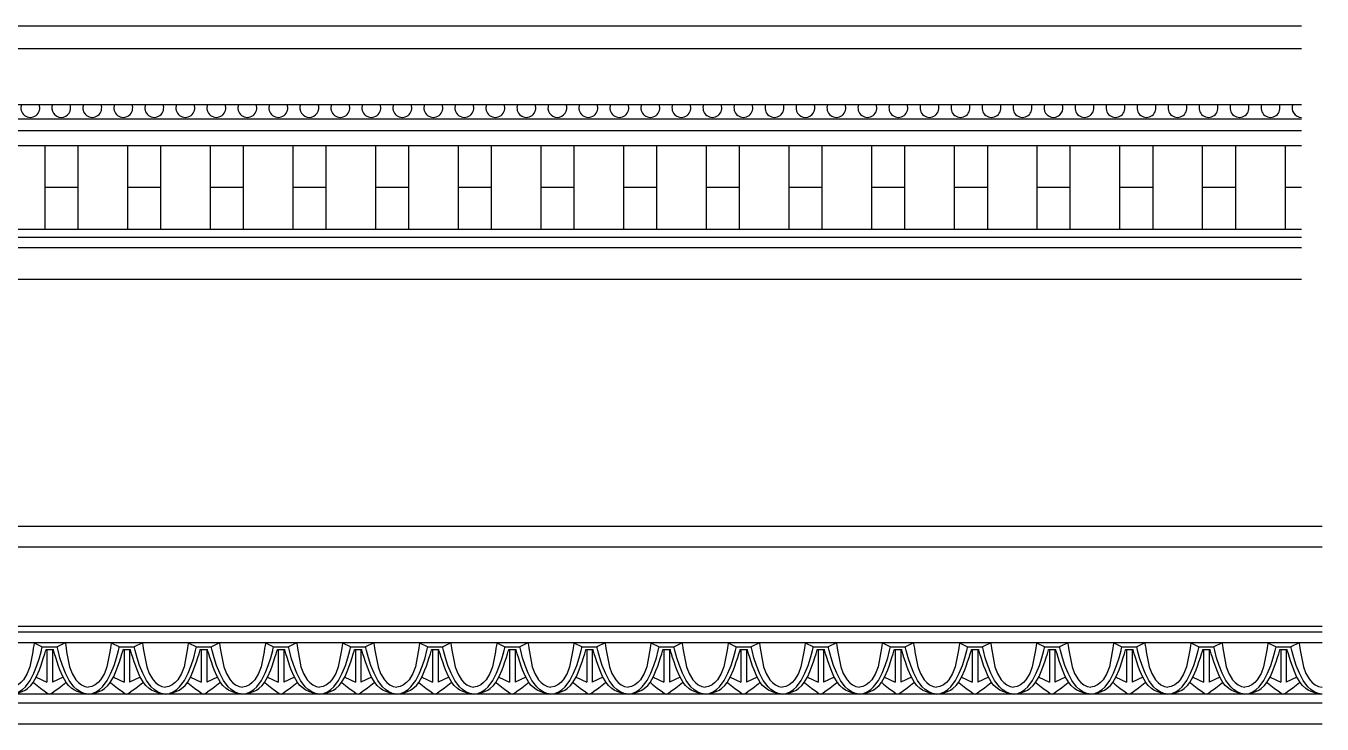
# Model space of a CAD drawing. Header units: millimetres. Extents: x 119.1 to 211.3, y 226 to 289.5.
# Drawn here: x 139.42 to 159.59, y 226.01 to 236.87 of the extents above; entities that cross this region are included whole.
import ezdxf

# ---------------------------------------------------------------- set-up
doc = ezdxf.new("R2010")
doc.units = ezdxf.units.MM

# ---------------------------------------------------------------- blocks, each defined once
blk = doc.blocks.new('*U209')
at = {"color": 0}
for p, q in [((-1.93, 1.969), (1.93, 1.969)), ((-1.93, 1.617), (1.93, 1.617)), ((-1.93, 0.747), (1.93, 0.747)), ((-1.93, 0.524), (1.93, 0.524)), ((-1.93, 0.344), (1.93, 0.344)), ((-1.93, 0.108), (1.93, 0.108)), ((-1.673, 0.108), (-1.673, -1.191)), ((-0.901, 0.108), (-0.901, -1.191)), ((-0.386, 0.108), (-0.386, -1.191)), ((0.386, 0.108), (0.386, -1.191)), ((0.901, 0.108), (0.901, -1.191)), ((1.673, 0.108), (1.673, -1.191)), ((-1.93, -0.542), (-1.673, -0.542)), ((-0.901, -0.542), (-0.386, -0.542)), ((0.386, -0.542), (0.901, -0.542)), ((1.673, -0.542), (1.93, -0.542)), ((-1.93, -1.191), (1.93, -1.191)), ((-1.93, -1.32), (1.93, -1.32)), ((-1.93, -1.477), (1.93, -1.477)), ((-1.93, -1.969), (1.93, -1.969))]:
    blk.add_line(p, q, dxfattribs=at)
for centre, start, end in [((-1.93, 0.693), 270, 21.7041), ((-1.448, 0.693), 158.2959, 21.7041), ((-0.965, 0.693), 158.2959, 21.7041), ((-0.483, 0.693), 158.2959, 21.7041), ((0, 0.693), 158.2959, 21.7041), ((0.483, 0.693), 158.2959, 21.7041), ((0.965, 0.693), 158.2959, 21.7041), ((1.448, 0.693), 158.2959, 21.7041), ((1.93, 0.693), 158.2959, 270)]:
    blk.add_arc(centre, 0.147, start, end, dxfattribs=at)
blk = doc.blocks.new('*U210')
at = {"color": 0, "linetype": 'ByBlock', "lineweight": -2, "transparency": 16777216}
for p in [(7.72, 0), (11.58, 0), (15.44, 0), (19.3, 0), (23.16, 0), (27.02, 0)]:
    blk.add_blockref('*U209', p, dxfattribs=at)
blk = doc.blocks.new('*U217')
at = {"color": 0}
for p, q in [((0.6, 1.538), (-0.6, 1.538)), ((0.6, 1.214), (-0.6, 1.214)), ((0.6, -0.021), (-0.6, -0.021)), ((0.6, -0.106), (-0.6, -0.106)), ((0.6, -0.275), (-0.6, -0.275)), ((-0.243, -0.275), (-0.116, -0.335)), ((-0.116, -0.335), (0, -0.335)), ((-0.056, -0.38), (0, -0.38)), ((-0.043, -0.38), (-0.043, -0.888)), ((0, -0.335), (0.116, -0.335)), ((0, -0.38), (0.056, -0.38)), ((0.043, -0.38), (0.043, -0.888)), ((0.243, -0.275), (0.116, -0.335)), ((-0.209, -0.806), (-0.043, -0.888)), ((0.209, -0.806), (0.043, -0.888)), ((0.6, -1.072), (-0.6, -1.072)), ((0.6, -1.213), (-0.6, -1.213)), ((0.6, -1.538), (-0.6, -1.538))]:
    blk.add_line(p, q, dxfattribs=at)
at = {"color": 0, "flags": 128}
for points in [[(-0.243, -0.275), (-0.244, -0.286), (-0.249, -0.315), (-0.255, -0.359), (-0.264, -0.412), (-0.31, -0.645), (-0.349, -0.753), (-0.408, -0.851), (-0.447, -0.893), (-0.493, -0.929), (-0.546, -0.955), (-0.6, -0.964)], [(-0.6, -1.072), (-0.537, -1.06), (-0.478, -1.035), (-0.424, -1), (-0.378, -0.958), (-0.304, -0.858), (-0.247, -0.745), (-0.198, -0.626), (-0.159, -0.507), (-0.129, -0.394), (-0.12, -0.352), (-0.117, -0.339), (-0.116, -0.335)], [(-0.56, -1.066), (-0.488, -1.052), (-0.43, -1.033), (-0.384, -1.01), (-0.347, -0.986), (-0.294, -0.937), (-0.258, -0.891), (-0.204, -0.797), (-0.16, -0.696), (-0.139, -0.638), (-0.116, -0.572), (-0.094, -0.503), (-0.075, -0.443), (-0.063, -0.403), (-0.057, -0.385), (-0.056, -0.38)], [(0.56, -1.066), (0.488, -1.052), (0.43, -1.033), (0.384, -1.01), (0.347, -0.986), (0.294, -0.937), (0.258, -0.891), (0.204, -0.797), (0.16, -0.696), (0.139, -0.638), (0.116, -0.572), (0.094, -0.503), (0.075, -0.443), (0.063, -0.403), (0.058, -0.385), (0.056, -0.38)], [(0.6, -1.072), (0.537, -1.06), (0.478, -1.035), (0.424, -1), (0.378, -0.958), (0.304, -0.858), (0.247, -0.745), (0.198, -0.626), (0.159, -0.507), (0.13, -0.394), (0.12, -0.352), (0.117, -0.339), (0.116, -0.335)], [(0.243, -0.275), (0.244, -0.286), (0.249, -0.315), (0.255, -0.359), (0.264, -0.412), (0.31, -0.645), (0.349, -0.753), (0.408, -0.851), (0.447, -0.893), (0.493, -0.929), (0.546, -0.955), (0.6, -0.964)], [(-0.258, -0.891), (-0.248, -0.898), (-0.223, -0.918), (-0.145, -0.977), (-0.063, -1.038), (-0.031, -1.06), (0, -1.072)], [(0.258, -0.891), (0.248, -0.898), (0.223, -0.918), (0.145, -0.977), (0.063, -1.038), (0.031, -1.06), (0, -1.072)]]:
    blk.add_lwpolyline(points, dxfattribs=at)
blk = doc.blocks.new('*U218')
at = {"color": 0, "linetype": 'ByBlock', "lineweight": -2, "transparency": 16777216}
for p in [(10.8, 0), (12, 0), (13.2, 0), (14.4, 0), (15.6, 0), (16.8, 0), (18, 0), (19.2, 0), (20.4, 0), (21.6, 0), (22.8, 0), (24, 0), (25.2, 0), (26.4, 0), (27.6, 0), (28.8, 0), (30, 0)]:
    blk.add_blockref('*U217', p, dxfattribs=at)

msp = doc.modelspace()

# ---------------------------------------------------------------- block references
at = {"color": 0}
for name, p in [('*U210', (130.318, 234.904)), ('*U218', (128.988, 227.55))]:
    msp.add_blockref(name, p, dxfattribs=at)

doc.saveas('drawing.dxf')
